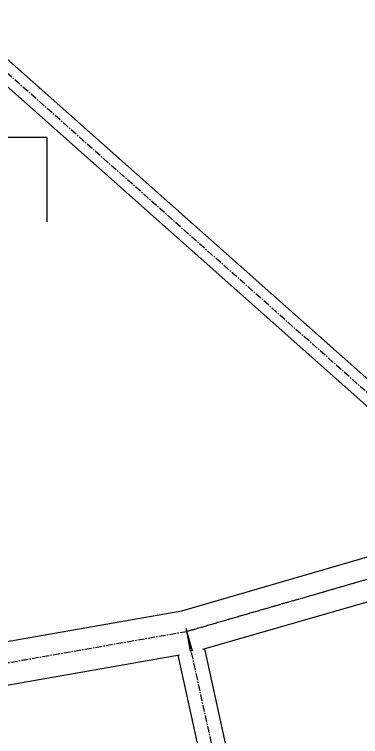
# Model space of a CAD drawing. Header units: millimetres. Extents: x 5143 to 30813, y 232 to 21408.
# Drawn here: x 23597 to 24006, y 1605 to 2459 of the extents above; entities that cross this region are included whole.
import ezdxf

# ---------------------------------------------------------------- set-up
doc = ezdxf.new("R2010")
doc.units = ezdxf.units.MM
doc.header["$LTSCALE"] = 0.25
doc.linetypes.add('CENTER', pattern=[50.8, 31.75, -6.35, 6.35, -6.35])
doc.linetypes.add('XKITLINE00', pattern=[0])

msp = doc.modelspace()

# ---------------------------------------------------------------- linework, layer by layer
at = {"color": 8, "linetype": 'CENTER'}
for p, q in [((24201.77, 1845.44), (23430, 2530.27)), ((24603.04, 1961.6), (23800.49, 1729.28)), ((24603.04, 1961.6), (23800.49, 1729.28)), ((24201.77, 1845.44), (23800.49, 1729.28)), ((23800.49, 1729.28), (23255, 1633.6)), ((23800.49, 1729.28), (23255, 1633.6)), ((23800.49, 1729.28), (23430, 1664.29)), ((23800.49, 1729.28), (24021.95, 728.49)), ((23800.49, 1729.28), (23995.27, 849.07))]:
    msp.add_line(p, q, dxfattribs=at)
at = {"color": 8, "linetype": 'XKITLINE00'}
for p, q in [((23506.2, 2478.94), (24193.5, 1869.06)), ((23506.2, 2446.37), (24166.97, 1860.03)), ((23794.75, 1754.06), (24165.46, 1861.37)), ((23819.77, 1708.41), (24195.18, 1817.09)), ((23506.2, 1703.44), (23794.75, 1754.06)), ((23799.39, 1733.09), (23807.03, 1706.69)), ((23799.8, 1733.19), (23804.55, 1706.15)), ((23801.3, 1724.68), (23801.79, 1724.79)), ((23801.33, 1724.51), (23801.83, 1724.64)), ((23821.52, 1708.92), (23989.94, 947.86)), ((23821.53, 1708.92), (23989.95, 947.86)), ((23506.2, 1651.87), (23791.93, 1701.99)), ((23790.06, 1701.66), (23958.46, 940.67)), ((23790.07, 1701.66), (23958.47, 940.67))]:
    msp.add_line(p, q, dxfattribs=at)
at = {"color": 2, "linetype": 'XKITLINE00'}
for q in [(23534.91, 2313.75), (23634.91, 2213.75)]:
    msp.add_line((23634.91, 2313.75), q, dxfattribs=at)
at = {"color": 8, "linetype": 'XKITLINE00'}
msp.add_circle((23800.49, 1729.28), 0.05, dxfattribs=at)
msp.add_circle((23800.49, 1729.28), 0.05, dxfattribs=at)
msp.add_circle((23800.49, 1729.28), 0.05, dxfattribs=at)
msp.add_circle((23800.49, 1729.28), 0.05, dxfattribs=at)
msp.add_circle((23800.49, 1729.28), 0.05, dxfattribs=at)
msp.add_circle((23800.49, 1729.28), 0.05, dxfattribs=at)
msp.add_circle((23800.49, 1729.28), 0.05, dxfattribs=at)
msp.add_circle((23800.49, 1729.28), 0.05, dxfattribs=at)
msp.add_circle((23800.49, 1729.28), 0.05, dxfattribs=at)
msp.add_circle((23800.49, 1729.28), 0.05, dxfattribs=at)

doc.saveas('drawing.dxf')
